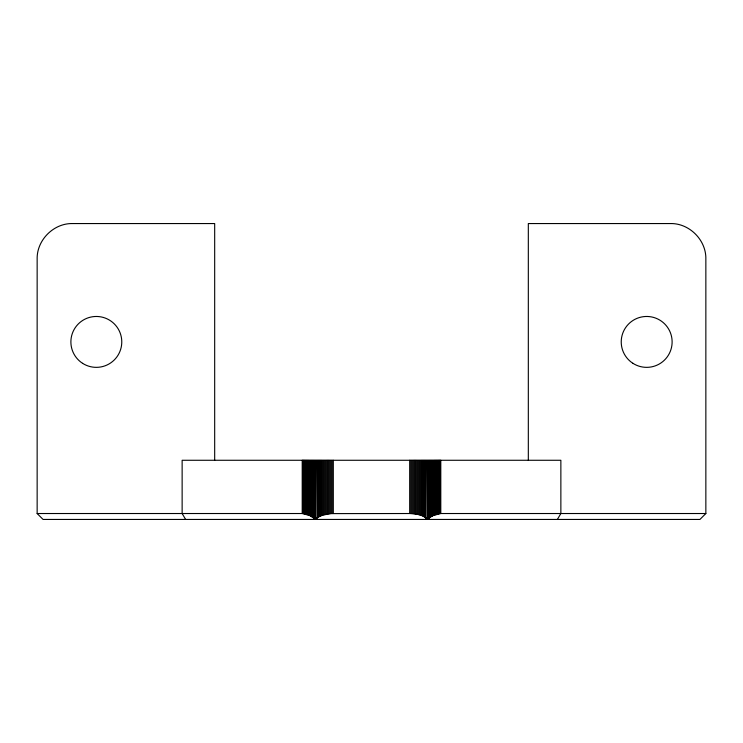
<?xml version="1.0" encoding="UTF-8"?>
<svg xmlns="http://www.w3.org/2000/svg" width="743" height="743" viewBox="0 0 743 743"><rect width="100%" height="100%" fill="white"/><g stroke="black" fill="none" stroke-linecap="round" stroke-linejoin="round"><path stroke-width="1.11" d="M214.681 460.27L214.681 223.559L72.656 223.559C53.682 223.076 36.676 240.091 37.15 259.066L37.15 513.524L302.206 513.524L309.525 515.484L315.821 519.441L316.277 460.27M315.626 519.441L316.425 517.472M312.283 460.27L312.283 516.812L315.246 518.465L322.815 515.113L330.951 513.608L409.681 513.524C415.792 513.859 423.008 514.444 427.179 519.441L427.754 518.465L433.475 515.484L440.794 513.524L705.85 513.524L705.85 259.066C706.324 240.091 689.318 223.076 670.344 223.559L528.319 223.559L528.319 460.27M557.371 519.441L560.863 513.524L560.863 460.27L182.137 460.27L182.137 513.524L185.629 519.441M313.249 460.27L313.249 517.332L315.821 519.441L317.326 517.332L317.326 460.27M314.233 460.27L314.233 517.88L315.821 519.441L318.394 516.812L318.394 460.27M705.85 513.524L699.934 519.441L43.066 519.441L37.15 513.524M424.606 460.27L424.606 516.812L427.179 519.441L428.767 517.88L428.767 460.27M426.723 460.27L427.179 519.441L429.751 517.332L429.751 460.27M427.179 519.441L430.717 516.812L430.717 460.27M315.821 519.441L315.246 518.465L315.246 460.27M426.575 517.472L427.374 519.441M440.794 460.27L440.794 513.524M440.209 460.27L440.209 513.543M439.587 460.27L439.587 513.608M438.927 460.27L438.927 513.701M438.24 460.27L438.24 513.84M437.516 460.27L437.516 514.017M436.773 460.27L436.773 514.23M435.992 460.27L435.992 514.49M435.175 460.27L435.175 514.778M434.339 460.27L434.339 515.113M433.475 460.27L433.475 515.484M432.584 460.27L432.584 515.893M431.664 460.27L431.664 516.339M427.754 460.27L427.754 518.465L425.674 517.332L425.674 460.27M423.529 460.27L423.529 516.339M422.423 460.27L422.423 515.893M421.318 460.27L421.318 515.484M420.185 460.27L420.185 515.113M419.052 460.27L419.052 514.778M417.9 460.27L417.9 514.49M416.749 460.27L416.749 514.23M415.578 460.27L415.578 514.017M414.408 460.27L414.408 513.84M413.229 460.27L413.229 513.701M412.049 460.27L412.049 513.608M410.87 460.27L410.87 513.543M409.681 460.27L409.681 513.524M333.319 460.27L333.319 513.524M332.13 460.27L332.13 513.543M330.951 460.27L330.951 513.608M329.771 460.27L329.771 513.701M328.592 460.27L328.592 513.84M327.422 460.27L327.422 514.017M326.251 460.27L326.251 514.23M325.1 460.27L325.1 514.49M323.948 460.27L323.948 514.778M322.815 460.27L322.815 515.113M321.682 460.27L321.682 515.484M320.577 460.27L320.577 515.893M319.471 460.27L319.471 516.339M311.336 460.27L311.336 516.339M310.416 460.27L310.416 515.893M309.525 460.27L309.525 515.484M308.661 460.27L308.661 515.113M307.825 460.27L307.825 514.778M307.008 460.27L307.008 514.49M306.227 460.27L306.227 514.23M305.484 460.27L305.484 514.017M304.76 460.27L304.76 513.84M304.073 460.27L304.073 513.701M303.413 460.27L303.413 513.608M302.791 460.27L302.791 513.543M302.206 460.27L302.206 513.524M82.603 363.336A25.448 25.448 0 0 0 121.75 343.08A25.448 25.448 0 0 0 84.628 319.314A25.448 25.448 0 0 0 82.603 363.336M632.832 363.262A25.448 25.448 0 0 0 672.09 343.22A25.448 25.448 0 0 0 635.098 319.249A25.448 25.448 0 0 0 632.832 363.262"/></g></svg>
